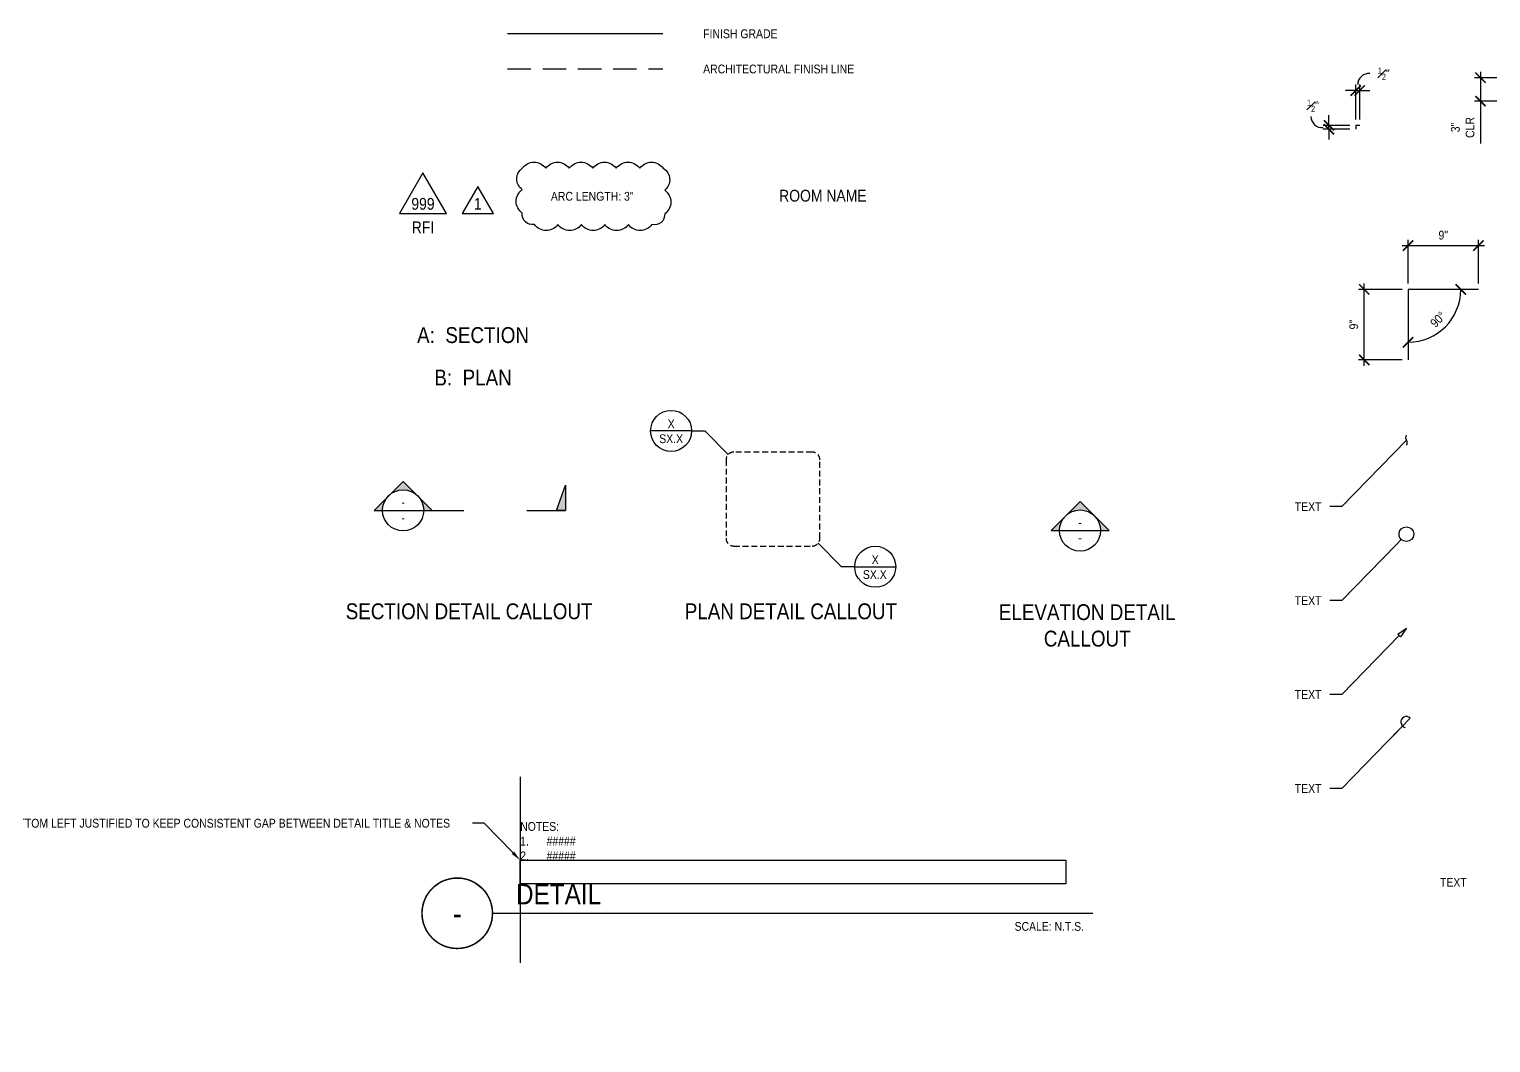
# Model space of a CAD drawing. Header units: inches. Extents: x -16404 to 14624, y -1591 to 16152.
# Drawn here: x 7905.1 to 8091.9, y -223.5 to -94 of the extents above; entities that cross this region are included whole.
import ezdxf
from ezdxf import colors
from ezdxf.entities.mleader import LeaderData, LeaderLine
from ezdxf.enums import TextEntityAlignment as Align
from ezdxf.math import Vec2, Vec3

# ---------------------------------------------------------------- set-up
doc = ezdxf.new("R2010")
doc.units = ezdxf.units.IN
doc.header["$LTSCALE"] = 24
doc.header["$MEASUREMENT"] = 0
doc.linetypes.add('HIDDEN2', pattern=[0.1875, 0.125, -0.0625])
doc.linetypes.add('PHANTOM2', pattern=[1.25, 0.625, -0.125, 0.125, -0.125, 0.125, -0.125])
doc.layers.get('0').update_dxf_attribs({"linetype": 'CONTINUOUS'})
doc.layers.get('DefPoints').update_dxf_attribs({"color": 251, "linetype": 'CONTINUOUS'})
doc.layers.add('DESIGNER COMMENTS', color=221, linetype='CONTINUOUS', plot=False)
doc.layers.add('S-ANNO-NONPLOT', color=253, linetype='CONTINUOUS', plot=False)
for name, color, linetype in [('S-ANNO-DIMS', 2, 'CONTINUOUS'), ('S-ANNO-NOTE', 4, 'CONTINUOUS'), ('S-ANNO-NOTE-EXIST', 251, 'CONTINUOUS'), ('S-ARCH-FINISHES', 1, 'HIDDEN2'), ('S-DETL-SYMB', 4, 'CONTINUOUS'), ('S-DETL-SYMB @ 1', 4, 'CONTINUOUS'), ('S-GRADE', 3, 'CONTINUOUS'), ('S-REV-1', 2, 'CONTINUOUS'), ('S-REV-DELTA', 2, 'CONTINUOUS'), ('S-ROOM-NAME', 252, 'CONTINUOUS')]:
    doc.layers.add(name, color=color, linetype=linetype)
doc.styles.add('Arial', font='arial.ttf', dxfattribs={"width": 0.85})
doc.dimstyles.new('DIM-12_Se', dxfattribs={"dimscale": 12, "dimtxt": 0.09375, "dimasz": 0.109375, "dimexe": 0.0625, "dimexo": 0.0625, "dimgap": 0.0625, "dimtad": 1, "dimdec": 4, "dimzin": 11, "dimdsep": 46, "dimlunit": 4, "dimtxsty": 'Arial', "dimblk": 'ARCHTICK', "dimcen": 0.125, "dimdle": 0.0625, "dimclrd": 256, "dimclre": 256, "dimclrt": 4, "dimadec": 0, "dimazin": 0, "dimtfac": 0.75, "dimtdec": 4, "dimtmove": 0, "dimatfit": 3, "dimfxl": 1, "dimfrac": 1, "dimtolj": 1, "dimtzin": 0, "dimarcsym": 0})

# ---------------------------------------------------------------- blocks, each defined once
blk = doc.blocks.new('_ARCHTICK')
at = {"color": 0, "linetype": 'ByBlock', "const_width": 0.15}
blk.add_lwpolyline([(-0.5, -0.5), (0.5, 0.5)], dxfattribs=at)
blk = doc.blocks.new('*D753')
at = {"layer": 'DefPoints', "color": 0, "transparency": 16777216}
for p in [(8071.22, -106.28), (8074.64, -106.28), (8074.64, -106.78)]:
    blk.add_point(p, dxfattribs=at)
at = {"layer": 'S-ANNO-DIMS', "lineweight": -2, "transparency": 16777216}
for p, q in [((8073.89, -106.28), (8070.47, -106.28)), ((8071.22, -106.28), (8071.22, -104.97)), ((8071.22, -106.78), (8071.22, -106.28)), ((8073.89, -106.78), (8070.47, -106.78)), ((8071.22, -106.78), (8071.22, -108.1))]:
    blk.add_line(p, q, dxfattribs=at)
at = {"layer": 'S-ANNO-DIMS', "lineweight": -2, "transparency": 16777216, "xscale": 1.3125, "yscale": 1.3125, "zscale": 1.3125}
for p, rotation in [((8071.22, -106.28), 270), ((8071.22, -106.78), 90)]:
    blk.add_blockref('_ARCHTICK', p, dxfattribs=dict(at, rotation=rotation))
blk = doc.blocks.new('*D754')
at = {"layer": 'DefPoints', "color": 0, "transparency": 16777216}
for p in [(8075.14, -101.83), (8074.64, -106.28), (8075.14, -106.28)]:
    blk.add_point(p, dxfattribs=at)
at = {"layer": 'S-ANNO-DIMS', "lineweight": -2, "transparency": 16777216}
for p, q in [((8074.64, -101.83), (8073.33, -101.83)), ((8074.64, -105.53), (8074.64, -101.08)), ((8074.64, -101.83), (8075.14, -101.83)), ((8075.14, -105.53), (8075.14, -101.08)), ((8075.14, -101.83), (8076.45, -101.83))]:
    blk.add_line(p, q, dxfattribs=at)
at = {"layer": 'S-ANNO-DIMS', "lineweight": -2, "transparency": 16777216, "xscale": 1.3125, "yscale": 1.3125, "zscale": 1.3125}
blk.add_blockref('_ARCHTICK', (8074.64, -101.83), dxfattribs=at)
at = {"layer": 'S-ANNO-DIMS', "lineweight": -2, "transparency": 16777216, "xscale": 1.3125, "yscale": 1.3125, "zscale": 1.3125, "rotation": 180}
blk.add_blockref('_ARCHTICK', (8075.14, -101.83), dxfattribs=at)
blk = doc.blocks.new('_Integral')
at = {"color": 0, "linetype": 'ByBlock', "lineweight": -2}
for centre, start, end in [((0.44, -0.09), 102, 168), ((-0.44, 0.09), 282, 348)]:
    blk.add_arc(centre, 0.454, start, end, dxfattribs=at)
blk = doc.blocks.new('_DotBlank')
at = {"color": 0, "lineweight": -2}
blk.add_line((-0.5, 0), (-1, 0), dxfattribs=at)
blk.add_circle((0, 0), 0.5, dxfattribs=at)
blk = doc.blocks.new('_ClosedBlank')
at = {"color": 0, "linetype": 'ByBlock', "lineweight": -2}
for p, q in [((-1, 0.17), (0, 0)), ((-1, 0.17), (-1, -0.17)), ((0, 0), (-1, -0.17))]:
    blk.add_line(p, q, dxfattribs=at)
blk = doc.blocks.new('ARROW-LOOP')
at = {"color": 0}
blk.add_lwpolyline([(-1.81, 0), (0.54, 0, 1.317177), (-0.46, -0.28)], format="xyb", dxfattribs=at)
blk = doc.blocks.new('*U676')
at = {"layer": 'S-DETL-SYMB'}
h = blk.add_hatch(color=4, dxfattribs=at)
edge = h.paths.add_edge_path()
edge.add_line((0.219, 0), (0.309, 0))
edge.add_line((0.309, 0), (0, 0.309))
edge.add_line((0, 0.309), (-0.309, 0))
edge.add_line((-0.309, 0), (-0.219, 0))
edge.add_arc((0, 0), 0.219, 0, 180, ccw=False)
blk.add_line((-0.219, 0), (0.219, 0), dxfattribs=at)
at = {"layer": 'S-DETL-SYMB', "color": 2, "linetype": 'PHANTOM2'}
for p, q in [((0.312, 0), (0.646, 0)), ((1.316, 0), (1.729, 0))]:
    blk.add_line(p, q, dxfattribs=at)
at = {"layer": 'S-DETL-SYMB'}
blk.add_lwpolyline([(0.219, 0), (0.309, 0), (0, 0.309), (-0.309, 0), (-0.219, 0, -1)], format="xyb", close=True, dxfattribs=at)
blk.add_lwpolyline([(1.633, 0), (1.729, 0.267), (1.729, 0)], close=True, dxfattribs=at)
blk.add_circle((0, 0), 0.219, dxfattribs=at)
blk.add_solid([(1.729, 0.267), (1.633, 0), (1.729, 0)], dxfattribs=at)
at = {"layer": 'S-DETL-SYMB', "style": 'Arial', "width": 0.85, "flags": 8}
blk.add_attdef('VIEWNUMBER', text='', height=0.0938, dxfattribs=at).set_placement((0, 0.011), align=Align.BOTTOM_CENTER)
blk.add_attdef('SHEETNUMBER', text='', height=0.0938, dxfattribs=at).set_placement((0, -0.032), align=Align.TOP_CENTER)
blk = doc.blocks.new('*U335')
at = {"const_width": 0.188}
for points in [[(-4.5, 0, -1), (4.5, 0, 3.732051)], [(-4.5, 0, 1), (4.5, 0, -3.732051)]]:
    blk.add_lwpolyline(points, format="xyb", dxfattribs=at)
blk.add_lwpolyline([(4.5, 0), (81.21, 0)], dxfattribs=at)
blk.add_circle((0, 0), 4.5)
at = {"style": 'Arial', "width": 0.85}
for tag, p in [('DWG_TITLE_1', (7.5, 6.19)), ('DWG_TITLE_2', (7.5, 2.44))]:
    blk.add_attdef(tag, text='', height=2.62, dxfattribs=at).set_placement(p, align=Align.MIDDLE_LEFT)
blk.add_attdef('#', text='', height=3, dxfattribs=at).set_placement((0, 0), align=Align.MIDDLE_CENTER)
blk.add_attdef('SCALE', text='', height=1.12, dxfattribs=at).set_placement((80.08, -1.12), align=Align.TOP_RIGHT)
blk = doc.blocks.new('*D759')
at = {"layer": 'DefPoints', "color": 0, "transparency": 16777216}
for p in [(8075.72, -127.24), (8081.32, -127.24), (8081.32, -136.24)]:
    blk.add_point(p, dxfattribs=at)
at = {"layer": 'S-ANNO-DIMS', "lineweight": -2, "transparency": 16777216}
for p, q in [((8075.72, -136.99), (8075.72, -126.49)), ((8080.57, -127.24), (8074.97, -127.24)), ((8080.57, -136.24), (8074.97, -136.24))]:
    blk.add_line(p, q, dxfattribs=at)
at = {"layer": 'S-ANNO-DIMS', "lineweight": -2, "transparency": 16777216, "xscale": 1.3125, "yscale": 1.3125, "zscale": 1.3125}
for p, rotation in [((8075.72, -127.24), 90), ((8075.72, -136.24), 270)]:
    blk.add_blockref('_ARCHTICK', p, dxfattribs=dict(at, rotation=rotation))
at = {"layer": 'S-ANNO-DIMS', "color": 4, "transparency": 16777216, "insert": (8074.39, -131.74), "char_height": 1.125, "attachment_point": 5, "rotation": 90, "style": 'Arial'}
blk.add_mtext('\\A1;9"', dxfattribs=at)
blk = doc.blocks.new('*D760')
at = {"layer": 'DefPoints', "color": 0, "transparency": 16777216}
for p in [(8090.32, -121.64), (8081.32, -127.24), (8090.32, -127.24)]:
    blk.add_point(p, dxfattribs=at)
at = {"layer": 'S-ANNO-DIMS', "lineweight": -2, "transparency": 16777216}
for p, q in [((8081.32, -126.49), (8081.32, -120.89)), ((8090.32, -126.49), (8090.32, -120.89)), ((8080.57, -121.64), (8091.07, -121.64))]:
    blk.add_line(p, q, dxfattribs=at)
at = {"layer": 'S-ANNO-DIMS', "lineweight": -2, "transparency": 16777216, "xscale": 1.3125, "yscale": 1.3125, "zscale": 1.3125, "rotation": 180}
blk.add_blockref('_ARCHTICK', (8081.32, -121.64), dxfattribs=at)
at = {"layer": 'S-ANNO-DIMS', "lineweight": -2, "transparency": 16777216, "xscale": 1.3125, "yscale": 1.3125, "zscale": 1.3125}
blk.add_blockref('_ARCHTICK', (8090.32, -121.64), dxfattribs=at)
at = {"layer": 'S-ANNO-DIMS', "color": 4, "transparency": 16777216, "insert": (8085.82, -120.31), "char_height": 1.125, "attachment_point": 5, "style": 'Arial'}
blk.add_mtext('\\A1;9"', dxfattribs=at)
blk = doc.blocks.new('*D761')
at = {"layer": 'DefPoints', "color": 0, "transparency": 16777216}
for p in [(8081.32, -127.24), (8081.32, -127.24), (8090.32, -127.24), (8084.69, -133.08), (8081.32, -136.24)]:
    blk.add_point(p, dxfattribs=at)
at = {"layer": 'S-ANNO-DIMS', "lineweight": -2, "transparency": 16777216}
blk.add_arc((8081.32, -127.24), 6.74, 270, 0, dxfattribs=at)
at = {"layer": 'S-ANNO-DIMS', "lineweight": -2, "transparency": 16777216, "xscale": 1.3125, "yscale": 1.3125, "zscale": 1.3125}
for p, rotation in [((8088.06, -127.24), 90), ((8081.32, -133.98), 180)]:
    blk.add_blockref('_ARCHTICK', p, dxfattribs=dict(at, rotation=rotation))
at = {"layer": 'S-ANNO-DIMS', "color": 4, "transparency": 16777216, "insert": (8085.15, -131.07), "char_height": 1.125, "attachment_point": 5, "rotation": 45, "style": 'Arial'}
blk.add_mtext('\\A1;90°', dxfattribs=at)
blk = doc.blocks.new('*D2370')
at = {"layer": 'DefPoints', "color": 0, "transparency": 16777216}
for p in [(8094.52, -100.19), (8090.58, -103.19), (8094.52, -103.19)]:
    blk.add_point(p, dxfattribs=at)
at = {"layer": 'S-ANNO-DIMS', "lineweight": -2, "transparency": 16777216}
for p, q in [((8093.77, -100.19), (8089.83, -100.19)), ((8090.58, -99.44), (8090.58, -103.19)), ((8093.77, -103.19), (8089.83, -103.19)), ((8090.58, -103.19), (8090.58, -108.6))]:
    blk.add_line(p, q, dxfattribs=at)
at = {"layer": 'S-ANNO-DIMS', "lineweight": -2, "transparency": 16777216, "xscale": 1.3125, "yscale": 1.3125, "zscale": 1.3125}
for p, rotation in [((8090.58, -100.19), 90), ((8090.58, -103.19), 270)]:
    blk.add_blockref('_ARCHTICK', p, dxfattribs=dict(at, rotation=rotation))
at = {"layer": 'S-ANNO-DIMS', "color": 4, "transparency": 16777216, "insert": (8088.31, -106.55), "char_height": 1.125, "attachment_point": 5, "rotation": 90, "style": 'Arial'}
blk.add_mtext('\\A1;3"\\PCLR', dxfattribs=at)
blk = doc.blocks.new('*U673')
at = {"layer": 'S-DETL-SYMB', "linetype": 'ByBlock'}
blk.add_lwpolyline([(-24, 20), (-24, -20, 0.414214), (-20, -24), (20, -24, 0.414214), (24, -20), (24, 20, 0.414214), (20, 24), (-20, 24, 0.414214)], format="xyb", close=True, dxfattribs=at)
blk = doc.blocks.new('*U674')
at = {"layer": 'S-DETL-SYMB'}
blk.add_lwpolyline([(-18.72, 12), (-39.7, 12)], dxfattribs=at)
at = {"layer": 'S-DETL-SYMB', "color": 2}
blk.add_lwpolyline([(-18.72, 12), (-12, 12), (0, 0)], dxfattribs=at)
at = {"layer": 'S-DETL-SYMB'}
blk.add_circle((-29.21, 12), 10.49, dxfattribs=at)
at = {"layer": 'S-ANNO-NOTE', "style": 'Arial', "width": 0.85}
blk.add_attdef('DETAILNO.', text='', height=4.5, dxfattribs=at).set_placement((-29.21, 12), align=Align.BOTTOM_CENTER)
blk.add_attdef('SHEETNO.', text='', height=4.5, dxfattribs=at).set_placement((-29.21, 8), align=Align.MIDDLE_CENTER)
blk = doc.blocks.new('*U662')
at = {"layer": 'S-DETL-SYMB', "color": 2}
blk.add_lwpolyline([(18.72, -12), (12, -12), (0, 0)], dxfattribs=at)
at = {"layer": 'S-DETL-SYMB'}
blk.add_lwpolyline([(18.72, -12), (39.7, -12)], dxfattribs=at)
blk.add_circle((29.21, -12), 10.49, dxfattribs=at)
at = {"layer": 'S-ANNO-NOTE', "style": 'Arial', "width": 0.85}
blk.add_attdef('DETAILNO.', text='', height=4.5, dxfattribs=at).set_placement((29.22, -12), align=Align.BOTTOM_CENTER)
blk.add_attdef('SHEETNO.', text='', height=4.5, dxfattribs=at).set_placement((29.01, -16), align=Align.MIDDLE_CENTER)
blk = doc.blocks.new('REV DELTA')
blk.add_lwpolyline([(2, 0), (0, 3.46), (-2, 0)], close=True)
at = {"style": 'Arial', "width": 0.85}
blk.add_attdef('1', text='', height=1.5, dxfattribs=at).set_placement((0, 1.23), align=Align.MIDDLE)
blk = doc.blocks.new('*U650')
at = {"layer": 'S-DETL-SYMB'}
h = blk.add_hatch(color=4, dxfattribs=at)
edge = h.paths.add_edge_path()
edge.add_line((0.219, 0), (0.309, 0))
edge.add_line((0.309, 0), (0, 0.309))
edge.add_line((0, 0.309), (-0.309, 0))
edge.add_line((-0.309, 0), (-0.219, 0))
edge.add_arc((0, 0), 0.219, 0, 180, ccw=False)
blk.add_line((-0.219, 0), (0.219, 0), dxfattribs=at)
blk.add_lwpolyline([(0.219, 0), (0.309, 0), (0, 0.309), (-0.309, 0), (-0.219, 0, -1)], format="xyb", close=True, dxfattribs=at)
blk.add_circle((0, 0), 0.219, dxfattribs=at)
at = {"layer": 'S-DETL-SYMB', "style": 'Arial', "width": 0.85, "flags": 8}
blk.add_attdef('VIEWNUMBER', text='', height=0.0938, dxfattribs=at).set_placement((0, 0.011), align=Align.BOTTOM_CENTER)
blk.add_attdef('SHEETNUMBER', text='', height=0.0938, dxfattribs=at).set_placement((0, -0.032), align=Align.TOP_CENTER)
blk = doc.blocks.new('RevDelta_CA')
blk.add_lwpolyline([(12, 0), (0, 20.79), (-12, 0)], close=True)
at = {"style": 'Arial', "width": 0.85}
for tag, p in [('NUMBER', (0, 4.92)), ('TYPE', (0, -7.08))]:
    blk.add_attdef(tag, text='', height=6, dxfattribs=at).set_placement(p, align=Align.MIDDLE_CENTER)

msp = doc.modelspace()

# ---------------------------------------------------------------- linework, layer by layer
at = {"layer": 'DESIGNER COMMENTS'}
msp.add_line((7967.87709, -189.48895), (7967.87709, -213.25909), dxfattribs=at)
msp.add_lwpolyline([(7967.87709, -200.15056), (8037.58619, -200.15056), (8037.58619, -203.15056), (7967.87709, -203.15056)], close=True, dxfattribs=at)
at = {"layer": 'S-ANNO-DIMS'}
for centre, start, end in [((8076.29583, -101.06509), 83.5851216, 180.5344352), ((8070.32314, -105.15438), 179.4655648, 276.4148784)]:
    msp.add_arc(centre, 1.40586, start, end, dxfattribs=at)
at = {"layer": 'S-ANNO-NONPLOT'}
for points in [[(8075.14076, -106.28307), (8074.64076, -106.28307), (8074.64076, -106.78307)], [(8090.31786, -127.23531), (8081.31786, -127.23531), (8081.31786, -136.23531)]]:
    msp.add_lwpolyline(points, dxfattribs=at)
at = {"layer": 'S-ARCH-FINISHES'}
msp.add_line((7966.25612, -99.05883), (7986.09503, -99.05883), dxfattribs=at)
at = {"layer": 'S-GRADE'}
msp.add_line((7966.25612, -94.55883), (7986.09503, -94.55883), dxfattribs=at)
at = {"layer": 'S-REV-1'}
msp.add_lwpolyline([(7968.15141, -111.76477, -0.52056705), (7971.15141, -111.76477, -0.52056705), (7974.15141, -111.76477, -0.52056705), (7977.15141, -111.76477, -0.52056705), (7980.15141, -111.76477, -0.52056705), (7983.15141, -111.76477, -0.52056705), (7986.15141, -111.76477, -0.52056705), (7986.33989, -114.57628, -0.52056705), (7986.33989, -117.57628, -0.52056705), (7984.69953, -118.93592, -0.52056705), (7981.69953, -118.93592, -0.52056705), (7978.69953, -118.93592, -0.52056705), (7975.69953, -118.93592, -0.52056705), (7972.69953, -118.93592, -0.52056705), (7969.69953, -118.93592, -0.52056705), (7968.15141, -117.48404, -0.52056705), (7968.15141, -114.48404, -0.52056705)], format="xyb", close=True, dxfattribs=at)

# ---------------------------------------------------------------- block references
at = {"layer": 'S-ANNO-NOTE'}
msp.add_blockref('*U335', (7959.83732, -206.9277), dxfattribs=at).add_auto_attribs({'#': '-', 'DWG_TITLE_2': 'DETAIL', 'SCALE': 'SCALE: N.T.S.'})
at = {"layer": 'S-DETL-SYMB', "xscale": 0.25, "yscale": 0.25, "zscale": 0.25}
for name, p in [('*U674', (7994.46874, -148.30889)), ('*U662', (8005.9369, -159.66469))]:
    msp.add_blockref(name, p, dxfattribs=at).add_auto_attribs({'DETAILNO.': 'X', 'SHEETNO.': 'SX.X'})
at = {"layer": 'S-DETL-SYMB', "linetype": 'HIDDEN2', "xscale": 0.25, "yscale": 0.25, "zscale": 0.25}
msp.add_blockref('*U673', (8000.17585, -154.01599), dxfattribs=at)
at = {"layer": 'S-DETL-SYMB @ 1', "xscale": 12, "yscale": 12, "zscale": 12}
for name, p in [('*U676', (7952.92479, -155.46068)), ('*U650', (8039.41055, -158.04221))]:
    msp.add_blockref(name, p, dxfattribs=at).add_auto_attribs({'VIEWNUMBER': '-', 'SHEETNUMBER': '-'})
at = {"layer": 'S-REV-DELTA', "xscale": 0.25, "yscale": 0.25, "zscale": 0.25}
msp.add_blockref('RevDelta_CA', (7955.45532, -117.53643), dxfattribs=at).add_auto_attribs({'NUMBER': '999', 'TYPE': 'RFI'})
at = {"layer": 'S-REV-DELTA'}
msp.add_blockref('REV DELTA', (7962.45547, -117.53643), dxfattribs=at).add_auto_attribs({'1': '1'})

# ---------------------------------------------------------------- texts
at = {"layer": 'S-ANNO-DIMS', "color": 4, "char_height": 1.125, "style": 'Arial'}
for insert, width, attachment_point in [((8077.45911, -98.90437), 22.5039397, 1), ((8069.9232, -102.99171), 22.5302798, 3)]:
    msp.add_mtext('\\A1;{\\H0.7x;\\S1#2;}"', dxfattribs=dict(at, insert=insert, width=width, attachment_point=attachment_point))
at = {"layer": 'S-ANNO-NOTE', "color": 191, "style": 'Arial'}
for s, insert, char_height, width, attachment_point in [('FINISH GRADE', (7991.2588, -94.58806), 1.125, 42.2074881, 4), ('ARCHITECTURAL FINISH LINE', (7991.2588, -99.08806), 1.125, 42.2074881, 4), ('ELEVATION DETAIL CALLOUT', (8040.32841, -172.88153), 2.025, 23.0500989, 8)]:
    msp.add_mtext(s, dxfattribs=dict(at, insert=insert, char_height=char_height, width=width, attachment_point=attachment_point))
at = {"layer": 'S-ANNO-NOTE', "char_height": 1.125, "style": 'Arial'}
for s, insert, width, attachment_point in [('ARC LENGTH: 3"', (7977.08229, -115.35034), 29.4226747, 5), ('NOTES:\\P\\pi-3.375,l3.375,t3.375;1.^I#####\\P2.^I#####', (7967.87709, -200.15056), 68.9394393, 7)]:
    msp.add_mtext(s, dxfattribs=dict(at, insert=insert, width=width, attachment_point=attachment_point))
at = {"layer": 'S-ANNO-NOTE', "color": 6, "char_height": 2.025, "width": 31.0800653, "attachment_point": 8, "style": 'Arial'}
for s, insert in [('A:  SECTION', (7961.85725, -134.11286)), ('B:  PLAN', (7961.85725, -139.50943))]:
    msp.add_mtext(s, dxfattribs=dict(at, insert=insert))
at = {"layer": 'S-ANNO-NOTE', "color": 191, "char_height": 2.025, "attachment_point": 8, "style": 'Arial'}
for s, insert in [('SECTION DETAIL CALLOUT', (7961.3517, -169.3965)), ('PLAN DETAIL CALLOUT', (8002.46697, -169.3965))]:
    msp.add_mtext(s, dxfattribs=dict(at, insert=insert))
at = {"layer": 'S-ANNO-NOTE-EXIST', "insert": (8087.11254, -202.98563), "char_height": 1.125, "width": 8.9172865, "attachment_point": 5, "style": 'Arial'}
msp.add_mtext('TEXT', dxfattribs=at)
at = {"layer": 'S-ROOM-NAME', "insert": (8006.55543, -115.27481), "char_height": 1.5, "width": 11.1819065, "attachment_point": 5, "style": 'Arial'}
msp.add_mtext('ROOM NAME', dxfattribs=at)

# ---------------------------------------------------------------- dimensions: what is measured, and where the dimension line sits
at = {"layer": 'S-ANNO-DIMS'}
dim = msp.add_linear_dim(base=(8090.5786, -103.19403), p1=(8094.52237, -100.19403), p2=(8094.52237, -103.19403), angle=90, text='<>\\PCLR', dimstyle='DIM-12_Se', dxfattribs=at)
dim.commit()
dim.dimension.update_dxf_attribs({"geometry": '*D2370', "text_midpoint": (8088.30711, -106.55099)})
dim = msp.add_linear_dim(base=(8075.14076, -101.82652), p1=(8074.64076, -106.28307), p2=(8075.14076, -106.28307), text=' ', dimstyle='DIM-12_Se', dxfattribs=at)
dim.commit()
dim.dimension.update_dxf_attribs({"geometry": '*D754', "text_midpoint": (8074.89076, -101.82652), "dimtype": 128})
dim = msp.add_linear_dim(base=(8071.22392, -106.28307), p1=(8074.64076, -106.78307), p2=(8074.64076, -106.28307), angle=90, text=' ', dimstyle='DIM-12_Se', dxfattribs=at)
dim.commit()
dim.dimension.update_dxf_attribs({"geometry": '*D753', "text_midpoint": (8071.22392, -106.53307), "dimtype": 128})
for base, p1, p2, angle, picture, middle in [((8090.31786, -121.63668), (8081.31786, -127.23531), (8090.31786, -127.23531), 180, '*D760', (8085.81786, -120.31229)), ((8075.71923, -127.23531), (8081.31786, -136.23531), (8081.31786, -127.23531), 270, '*D759', (8074.39484, -131.73531))]:
    dim = msp.add_linear_dim(base=base, p1=p1, p2=p2, angle=angle, dimstyle='DIM-12_Se', dxfattribs=at)
    dim.commit()
    dim.dimension.update_dxf_attribs({"geometry": picture, "text_midpoint": middle})
dim = msp.add_angular_dim_2l(base=(8084.68955, -133.07525), line1=((8090.31786, -127.23531), (8081.31786, -127.23531)), line2=((8081.31786, -127.23531), (8081.31786, -136.23531)), dimstyle='DIM-12_Se', dxfattribs=at)
dim.commit()
dim.dimension.update_dxf_attribs({"geometry": '*D761', "text_midpoint": (8085.14966, -131.06711)})

# ---------------------------------------------------------------- leaders
at = {"layer": 'DESIGNER COMMENTS'}
ml = msp.add_multileader_mtext('Standard', dxfattribs=at)
ml.set_content('\\A1;{\\C256;TEXT IS BOTTOM LEFT JUSTIFIED TO KEEP CONSISTENT GAP BETWEEN DETAIL TITLE & NOTES}', color=4, style='Arial')
ml.set_leader_properties(color=256)
ml.build(insert=Vec2(0, 0))
ml.multileader.update_dxf_attribs({"dogleg_length": 0.36, "arrow_head_size": 1.3125, "scale": 12})
ctx = ml.context
ctx.base_point, ctx.scale, ctx.char_height, ctx.arrow_head_size, ctx.landing_gap_size, ctx.plane_origin = Vec3(7937.842, -195.44028), 12, 1.125, 1.3125, 1.08, Vec3(7999.0324, 78.44389)
ctx.text_align_type = 2
notes = []
notes.append((ctx, [(0, (1, 1, 0), (7963.29419, -195.44028), (-1, 0), 1.5, [(0, [(7967.87709, -200.15056)], 0, [])])]))
ctx.mtext.insert, ctx.mtext.width, ctx.mtext.defined_height, ctx.mtext.alignment, ctx.mtext.flow_direction = Vec3(7958.91888, -194.86473), 23.8462861, 6.3354, 3, 5
at = {"layer": 'S-ANNO-NOTE'}
ml = msp.add_multileader_mtext('Standard', dxfattribs=at)
ml.set_content('TEXT', color=4, style='Arial')
ml.set_leader_properties(color=2)
ml.set_arrow_properties(name='INTEGRAL')
ml.build(insert=Vec2(0, 0))
ml.multileader.update_dxf_attribs({"dogleg_length": 0.36, "arrow_head_size": 1.3125, "scale": 12})
ctx = ml.context
ctx.base_point, ctx.scale, ctx.char_height, ctx.arrow_head_size, ctx.landing_gap_size, ctx.plane_origin = Vec3(8144.16104, -154.98563), 12, 1.125, 1.3125, 1.08, Vec3(8196.04538, 143.3492)
ctx.text_align_type = 2
notes.append((ctx, [(0, (1, 1, 0), (8151.17704, -154.98563), (-1, 0), 1.5, [(0, [(8159.44828, -146.71439)], 0, [])])]))
ctx.mtext.insert, ctx.mtext.width, ctx.mtext.alignment, ctx.mtext.flow_direction = Vec3(8148.59704, -154.42313), 20, 3, 5
ml = msp.add_multileader_mtext('Standard', dxfattribs=at)
ml.set_content('\\A1;{\\C4;MAKE SURE THIS ARROW SIZE IS \\H0.7x;\\S5#32;\\H1.4286x;" ONLY FOR 4x, 8x AND 12x SCALE FACTORS}', color=4, style='Arial')
ml.set_leader_properties(color=2)
ml.set_arrow_properties(name='DOTBLANK')
ml.build(insert=Vec2(0, 0))
ml.multileader.update_dxf_attribs({"dogleg_length": 0.36, "arrow_head_size": 1.875, "scale": 12})
ctx = ml.context
ctx.base_point, ctx.scale, ctx.char_height, ctx.arrow_head_size, ctx.landing_gap_size, ctx.plane_origin = Vec3(8127.57342, -166.98563), 12, 1.125, 1.875, 1.08, Vec3(8194.74764, 131.3492)
ctx.text_align_type = 2
notes.append((ctx, [(0, (1, 1, 0), (8151.17704, -166.98563), (-1, 0), 1.5, [(0, [(8159.44828, -158.71439)], 0, [])])]))
ctx.mtext.insert, ctx.mtext.width, ctx.mtext.defined_height, ctx.mtext.alignment, ctx.mtext.flow_direction = Vec3(8148.59704, -166.41353), 20, 3.77427, 3, 5
ml = msp.add_multileader_mtext('Standard', dxfattribs=at)
ml.set_content('\\A1;{\\C4;(\\H0.7x;\\S7#64;\\H1.4286x;"x12) = ARROW SIZE 1\\H0.7x;\\S5#16;\\H1.4286x;"\\P(\\H0.7x;\\S3#32;\\H1.4286x;"x12) = TEXT HEIGHT 1\\H0.7x;\\S1#8;\\H1.4286x;"}', color=4, style='Arial')
ml.set_leader_properties(color=2)
ml.build(insert=Vec2(0, 0))
ml.multileader.update_dxf_attribs({"dogleg_length": 0.36, "arrow_head_size": 1.3125, "scale": 12})
ctx = ml.context
ctx.base_point, ctx.scale, ctx.char_height, ctx.arrow_head_size, ctx.landing_gap_size, ctx.plane_origin = Vec3(8129.22411, -178.98563), 12, 1.125, 1.3125, 1.08, Vec3(8196.04538, 119.3492)
ctx.text_align_type = 2
notes.append((ctx, [(0, (1, 1, 0), (8151.17704, -178.98563), (-1, 0), 1.5, [(0, [(8159.44828, -170.71439)], 0, [])])]))
ctx.mtext.insert, ctx.mtext.width, ctx.mtext.alignment, ctx.mtext.flow_direction = Vec3(8148.59704, -178.25774), 20, 3, 5
ml = msp.add_multileader_mtext('Standard', dxfattribs=at)
ml.set_content('TEXT', color=4, style='Arial')
ml.set_leader_properties(color=2)
ml.set_arrow_properties(name='ARROW-LOOP')
ml.build(insert=Vec2(0, 0))
ml.multileader.update_dxf_attribs({"dogleg_length": 0.36, "arrow_head_size": 1.3125, "scale": 12})
ctx = ml.context
ctx.base_point, ctx.scale, ctx.char_height, ctx.arrow_head_size, ctx.landing_gap_size, ctx.plane_origin = Vec3(8144.16104, -190.98563), 12, 1.125, 1.3125, 1.08, Vec3(8196.04538, 107.3492)
ctx.text_align_type = 2
notes.append((ctx, [(0, (1, 1, 0), (8151.17704, -190.98563), (-1, 0), 1.5, [(0, [(8159.44828, -182.71439)], 0, [])])]))
ctx.mtext.insert, ctx.mtext.width, ctx.mtext.alignment, ctx.mtext.flow_direction = Vec3(8148.59704, -190.42313), 20, 3, 5
ml = msp.add_multileader_mtext('Standard', dxfattribs=at)
ml.set_content('TEXT', color=4, style='Arial')
ml.set_leader_properties(color=2)
ml.build(insert=Vec2(0, 0))
ml.multileader.update_dxf_attribs({"dogleg_length": 21.88349, "arrow_head_size": 1.3125, "scale": 12})
ctx = ml.context
ctx.base_point, ctx.scale, ctx.char_height, ctx.arrow_head_size, ctx.landing_gap_size, ctx.plane_origin = Vec3(8144.16104, -202.98563), 12, 1.125, 1.3125, 1.08, Vec3(8206.854, 237.07542)
ctx.text_align_type = 2
notes.append((ctx, [(0, (1, 1, 0), (8151.17704, -202.98563), (-1, 0), 1.5, [(0, [(8159.44828, -202.98563), (8155.31266, -198.85001)], 0, [])])]))
ctx.mtext.insert, ctx.mtext.width, ctx.mtext.alignment, ctx.mtext.flow_direction = Vec3(8148.59704, -202.42313), 20, 3, 5
ml = msp.add_multileader_mtext('Standard', dxfattribs=at)
ml.set_content('TEXT', color=4, style='Arial')
ml.set_leader_properties(color=2)
ml.build(insert=Vec2(0, 0))
ml.multileader.update_dxf_attribs({"dogleg_length": 0.36, "arrow_head_size": 1.3125, "scale": 12})
ctx = ml.context
ctx.base_point, ctx.scale, ctx.char_height, ctx.arrow_head_size, ctx.landing_gap_size, ctx.plane_origin = Vec3(8144.16104, -214.98563), 12, 1.125, 1.3125, 1.08, Vec3(8196.04538, 83.3492)
ctx.text_align_type = 2
notes.append((ctx, [(0, (1, 1, 0), (8151.17704, -214.98563), (-1, 0), 1.5, [(1, [(8159.44828, -206.71439), (8159.44828, -223.47091)], 0, [])])]))
ctx.mtext.insert, ctx.mtext.width, ctx.mtext.alignment, ctx.mtext.flow_direction = Vec3(8148.59704, -214.42313), 20, 3, 5
at = {"layer": 'S-ANNO-NOTE-EXIST'}
ml = msp.add_multileader_mtext('Standard', dxfattribs=at)
ml.set_content('{\\C256;TEXT}', color=4, style='Arial')
ml.set_leader_properties(color=256)
ml.set_arrow_properties(name='INTEGRAL')
ml.build(insert=Vec2(0, 0))
ml.multileader.update_dxf_attribs({"dogleg_length": 0.36, "arrow_head_size": 1.3125, "scale": 12})
ctx = ml.context
ctx.base_point, ctx.scale, ctx.char_height, ctx.arrow_head_size, ctx.landing_gap_size, ctx.plane_origin = Vec3(8065.8253, -154.98563), 12, 1.125, 1.3125, 1.08, Vec3(8116.33405, 143.3492)
ctx.text_align_type = 2
notes.append((ctx, [(0, (1, 1, 0), (8072.8413, -154.98563), (-1, 0), 1.5, [(0, [(8081.11254, -146.50034)], 0, [])])]))
ctx.mtext.insert, ctx.mtext.width, ctx.mtext.alignment, ctx.mtext.flow_direction = Vec3(8070.2613, -154.42313), 24, 3, 5
ml = msp.add_multileader_mtext('Standard', dxfattribs=at)
ml.set_content('{\\C256;TEXT}', color=4, style='Arial')
ml.set_leader_properties(color=256)
ml.set_arrow_properties(name='DOTBLANK')
ml.build(insert=Vec2(0, 0))
ml.multileader.update_dxf_attribs({"dogleg_length": 0.36, "arrow_head_size": 1.875, "scale": 12})
ctx = ml.context
ctx.base_point, ctx.scale, ctx.char_height, ctx.arrow_head_size, ctx.landing_gap_size, ctx.plane_origin = Vec3(8065.8253, -166.98563), 12, 1.125, 1.875, 1.08, Vec3(8116.33405, 131.3492)
ctx.text_align_type = 2
notes.append((ctx, [(0, (1, 1, 0), (8072.8413, -166.98563), (-1, 0), 1.5, [(0, [(8081.11254, -158.50034)], 0, [])])]))
ctx.mtext.insert, ctx.mtext.width, ctx.mtext.alignment, ctx.mtext.flow_direction = Vec3(8070.2613, -166.42313), 24, 3, 5
ml = msp.add_multileader_mtext('Standard', dxfattribs=at)
ml.set_content('{\\C256;TEXT}', color=4, style='Arial')
ml.set_leader_properties(color=256)
ml.set_arrow_properties(name='CLOSEDBLANK')
ml.build(insert=Vec2(0, 0))
ml.multileader.update_dxf_attribs({"dogleg_length": 0.36, "arrow_head_size": 1.3125, "scale": 12})
ctx = ml.context
ctx.base_point, ctx.scale, ctx.char_height, ctx.arrow_head_size, ctx.landing_gap_size, ctx.plane_origin = Vec3(8065.8253, -178.98563), 12, 1.125, 1.3125, 1.08, Vec3(8116.33405, 119.3492)
ctx.text_align_type = 2
notes.append((ctx, [(0, (1, 1, 0), (8072.8413, -178.98563), (-1, 0), 1.5, [(0, [(8081.11254, -170.50034)], 0, [])])]))
ctx.mtext.insert, ctx.mtext.width, ctx.mtext.alignment, ctx.mtext.flow_direction = Vec3(8070.2613, -178.42313), 24, 3, 5
ml = msp.add_multileader_mtext('Standard', dxfattribs=at)
ml.set_content('{\\C256;TEXT}', color=4, style='Arial')
ml.set_leader_properties(color=256)
ml.set_arrow_properties(name='ARROW-LOOP')
ml.build(insert=Vec2(0, 0))
ml.multileader.update_dxf_attribs({"dogleg_length": 0.36, "arrow_head_size": 1.3125, "scale": 12})
ctx = ml.context
ctx.base_point, ctx.scale, ctx.char_height, ctx.arrow_head_size, ctx.landing_gap_size, ctx.plane_origin = Vec3(8065.8253, -190.98563), 12, 1.125, 1.3125, 1.08, Vec3(8116.33405, 107.3492)
ctx.text_align_type = 2
notes.append((ctx, [(0, (1, 1, 0), (8072.8413, -190.98563), (-1, 0), 1.5, [(0, [(8081.11254, -182.50034)], 0, [])])]))
ctx.mtext.insert, ctx.mtext.width, ctx.mtext.alignment, ctx.mtext.flow_direction = Vec3(8070.2613, -190.42313), 24, 3, 5
for ctx, leaders in notes:
    for number, flags, end, landing, length, lines in leaders:
        leader = LeaderData()
        leader.index, (leader.has_last_leader_line, leader.has_dogleg_vector, leader.attachment_direction) = number, flags
        leader.last_leader_point, leader.dogleg_vector, leader.dogleg_length = Vec3(end), Vec3(landing), length
        for number, points, colour, breaks in lines:
            line = LeaderLine()
            line.index, line.vertices, line.color, line.breaks = number, Vec3.list(points), colors.encode_raw_color(colour), breaks
            leader.lines.append(line)
        ctx.leaders.append(leader)

doc.saveas('drawing.dxf')
